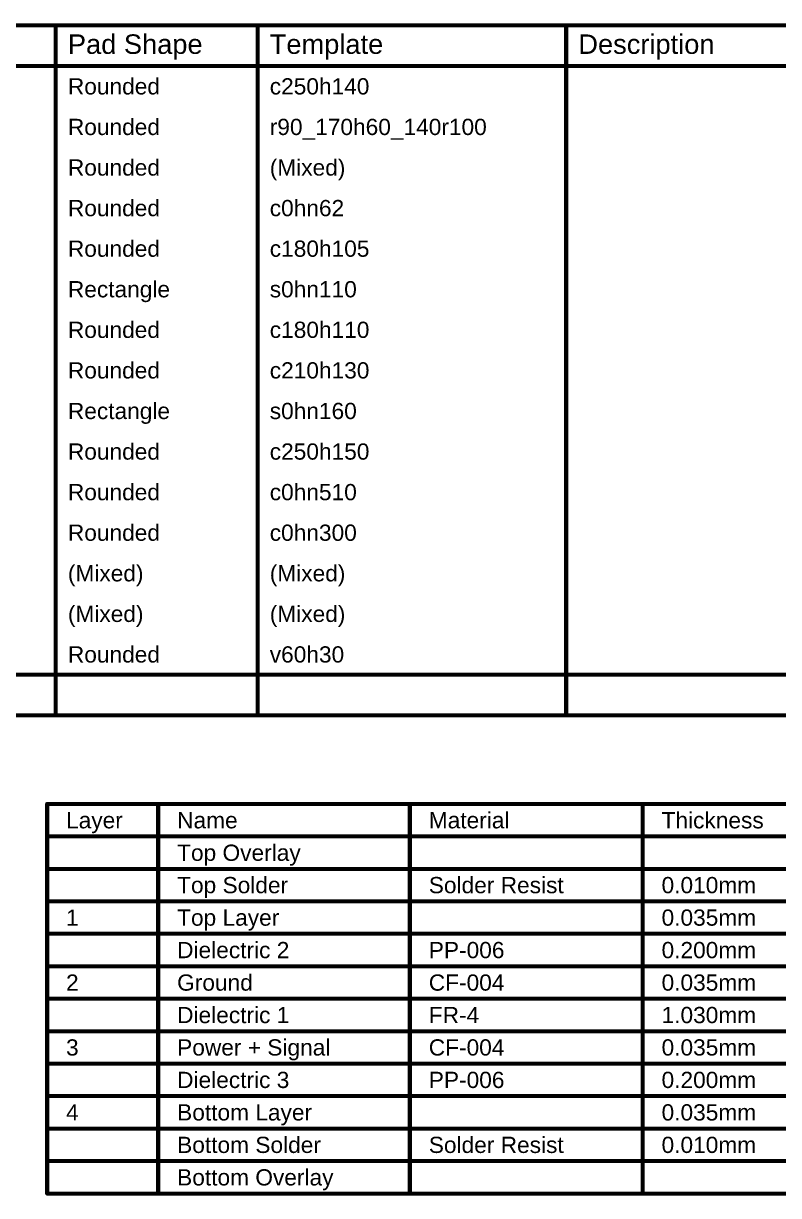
# Model space of a CAD drawing. Header units: inches. Extents: x -21 to 276, y -5 to 220.
# Drawn here: x 134.4 to 205.3, y 110.1 to 220.2 of the extents above; entities that cross this region are included whole.
import ezdxf

# ---------------------------------------------------------------- set-up
doc = ezdxf.new("R2010")
doc.units = ezdxf.units.IN
doc.layers.add('Drill Drawing', color=1, linetype='Continuous')
doc.layers.add('Fabrication', color=76, linetype='Continuous')
doc.styles.add('Arial', font='', dxfattribs={"height": 0.2})
doc.styles.get('Arial').set_extended_font_data('Arial')

msp = doc.modelspace()

# ---------------------------------------------------------------- linework, layer by layer
at = {"layer": 'Drill Drawing'}
for points in [[(-5.55, 219.99, 0.381, 0.381, 0), (275.9, 219.99, 0.381, 0.381, 0)], [(137.44, 155.22, 0.381, 0.381, 0), (137.44, 219.99, 0.381, 0.381, 0)], [(156.38, 155.22, 0.381, 0.381, 0), (156.38, 219.99, 0.381, 0.381, 0)], [(185.33, 155.22, 0.381, 0.381, 0), (185.33, 219.99, 0.381, 0.381, 0)], [(-5.55, 216.18, 0.381, 0.381, 0), (275.9, 216.18, 0.381, 0.381, 0)], [(-5.55, 159.03, 0.381, 0.381, 0), (275.9, 159.03, 0.381, 0.381, 0)], [(-5.55, 155.22, 0.381, 0.381, 0), (275.9, 155.22, 0.381, 0.381, 0)]]:
    msp.add_lwpolyline(points, format="xyseb", dxfattribs=at)
for points in [[(137.34, 219.99, 0.191, 0.191, 1), (137.53, 219.99, 0.191, 0.191, 1)], [(156.29, 219.99, 0.191, 0.191, 1), (156.48, 219.99, 0.191, 0.191, 1)], [(185.23, 219.99, 0.191, 0.191, 1), (185.42, 219.99, 0.191, 0.191, 1)], [(137.34, 155.22, 0.191, 0.191, 1), (137.53, 155.22, 0.191, 0.191, 1)], [(156.29, 155.22, 0.191, 0.191, 1), (156.48, 155.22, 0.191, 0.191, 1)], [(185.23, 155.22, 0.191, 0.191, 1), (185.42, 155.22, 0.191, 0.191, 1)]]:
    msp.add_lwpolyline(points, format="xyseb", close=True, dxfattribs=at)
at = {"layer": 'Fabrication'}
for points in [[(136.64, 146.89, 0.381, 0.381, 0), (251.92, 146.89, 0.381, 0.381, 0)], [(136.64, 110.31, 0.381, 0.381, 0), (136.64, 146.89, 0.381, 0.381, 0)], [(147.05, 110.31, 0.381, 0.381, 0), (147.05, 146.89, 0.381, 0.381, 0)], [(170.66, 110.31, 0.381, 0.381, 0), (170.66, 146.89, 0.381, 0.381, 0)], [(192.5, 110.31, 0.381, 0.381, 0), (192.5, 146.89, 0.381, 0.381, 0)], [(136.64, 143.84, 0.381, 0.381, 0), (251.92, 143.84, 0.381, 0.381, 0)], [(136.64, 140.79, 0.381, 0.381, 0), (147.05, 140.79, 0.381, 0.381, 0)], [(147.05, 140.79, 0.381, 0.381, 0), (170.66, 140.79, 0.381, 0.381, 0)], [(170.66, 140.79, 0.381, 0.381, 0), (192.5, 140.79, 0.381, 0.381, 0)], [(192.5, 140.79, 0.381, 0.381, 0), (209.01, 140.79, 0.381, 0.381, 0)], [(136.64, 137.74, 0.381, 0.381, 0), (147.05, 137.74, 0.381, 0.381, 0)], [(147.05, 137.74, 0.381, 0.381, 0), (170.66, 137.74, 0.381, 0.381, 0)], [(170.66, 137.74, 0.381, 0.381, 0), (192.5, 137.74, 0.381, 0.381, 0)], [(192.5, 137.74, 0.381, 0.381, 0), (209.01, 137.74, 0.381, 0.381, 0)], [(136.64, 134.7, 0.381, 0.381, 0), (147.05, 134.7, 0.381, 0.381, 0)], [(147.05, 134.7, 0.381, 0.381, 0), (170.66, 134.7, 0.381, 0.381, 0)], [(170.66, 134.7, 0.381, 0.381, 0), (192.5, 134.7, 0.381, 0.381, 0)], [(192.5, 134.7, 0.381, 0.381, 0), (209.01, 134.7, 0.381, 0.381, 0)], [(136.64, 131.65, 0.381, 0.381, 0), (147.05, 131.65, 0.381, 0.381, 0)], [(147.05, 131.65, 0.381, 0.381, 0), (170.66, 131.65, 0.381, 0.381, 0)], [(170.66, 131.65, 0.381, 0.381, 0), (192.5, 131.65, 0.381, 0.381, 0)], [(192.5, 131.65, 0.381, 0.381, 0), (209.01, 131.65, 0.381, 0.381, 0)], [(136.64, 128.6, 0.381, 0.381, 0), (147.05, 128.6, 0.381, 0.381, 0)], [(147.05, 128.6, 0.381, 0.381, 0), (170.66, 128.6, 0.381, 0.381, 0)], [(170.66, 128.6, 0.381, 0.381, 0), (192.5, 128.6, 0.381, 0.381, 0)], [(192.5, 128.6, 0.381, 0.381, 0), (209.01, 128.6, 0.381, 0.381, 0)], [(136.64, 125.55, 0.381, 0.381, 0), (147.05, 125.55, 0.381, 0.381, 0)], [(147.05, 125.55, 0.381, 0.381, 0), (170.66, 125.55, 0.381, 0.381, 0)], [(170.66, 125.55, 0.381, 0.381, 0), (192.5, 125.55, 0.381, 0.381, 0)], [(192.5, 125.55, 0.381, 0.381, 0), (209.01, 125.55, 0.381, 0.381, 0)], [(136.64, 122.5, 0.381, 0.381, 0), (147.05, 122.5, 0.381, 0.381, 0)], [(147.05, 122.5, 0.381, 0.381, 0), (170.66, 122.5, 0.381, 0.381, 0)], [(170.66, 122.5, 0.381, 0.381, 0), (192.5, 122.5, 0.381, 0.381, 0)], [(192.5, 122.5, 0.381, 0.381, 0), (209.01, 122.5, 0.381, 0.381, 0)], [(136.64, 119.46, 0.381, 0.381, 0), (147.05, 119.46, 0.381, 0.381, 0)], [(147.05, 119.46, 0.381, 0.381, 0), (170.66, 119.46, 0.381, 0.381, 0)], [(170.66, 119.46, 0.381, 0.381, 0), (192.5, 119.46, 0.381, 0.381, 0)], [(192.5, 119.46, 0.381, 0.381, 0), (209.01, 119.46, 0.381, 0.381, 0)], [(136.64, 116.41, 0.381, 0.381, 0), (147.05, 116.41, 0.381, 0.381, 0)], [(147.05, 116.41, 0.381, 0.381, 0), (170.66, 116.41, 0.381, 0.381, 0)], [(170.66, 116.41, 0.381, 0.381, 0), (192.5, 116.41, 0.381, 0.381, 0)], [(192.5, 116.41, 0.381, 0.381, 0), (209.01, 116.41, 0.381, 0.381, 0)], [(136.64, 113.36, 0.381, 0.381, 0), (147.05, 113.36, 0.381, 0.381, 0)], [(147.05, 113.36, 0.381, 0.381, 0), (170.66, 113.36, 0.381, 0.381, 0)], [(170.66, 113.36, 0.381, 0.381, 0), (192.5, 113.36, 0.381, 0.381, 0)], [(192.5, 113.36, 0.381, 0.381, 0), (209.01, 113.36, 0.381, 0.381, 0)], [(136.64, 110.31, 0.381, 0.381, 0), (147.05, 110.31, 0.381, 0.381, 0)], [(147.05, 110.31, 0.381, 0.381, 0), (170.66, 110.31, 0.381, 0.381, 0)], [(170.66, 110.31, 0.381, 0.381, 0), (192.5, 110.31, 0.381, 0.381, 0)], [(192.5, 110.31, 0.381, 0.381, 0), (209.01, 110.31, 0.381, 0.381, 0)]]:
    msp.add_lwpolyline(points, format="xyseb", dxfattribs=at)
for points in [[(136.54, 146.89, 0.191, 0.191, 1), (136.73, 146.89, 0.191, 0.191, 1)], [(136.54, 146.89, 0.191, 0.191, 1), (136.73, 146.89, 0.191, 0.191, 1)], [(146.95, 146.89, 0.191, 0.191, 1), (147.14, 146.89, 0.191, 0.191, 1)], [(170.57, 146.89, 0.191, 0.191, 1), (170.76, 146.89, 0.191, 0.191, 1)], [(192.41, 146.89, 0.191, 0.191, 1), (192.6, 146.89, 0.191, 0.191, 1)], [(136.54, 143.84, 0.191, 0.191, 1), (136.73, 143.84, 0.191, 0.191, 1)], [(136.54, 140.79, 0.191, 0.191, 1), (136.73, 140.79, 0.191, 0.191, 1)], [(146.95, 140.79, 0.191, 0.191, 1), (147.14, 140.79, 0.191, 0.191, 1)], [(146.95, 140.79, 0.191, 0.191, 1), (147.14, 140.79, 0.191, 0.191, 1)], [(170.57, 140.79, 0.191, 0.191, 1), (170.76, 140.79, 0.191, 0.191, 1)], [(170.57, 140.79, 0.191, 0.191, 1), (170.76, 140.79, 0.191, 0.191, 1)], [(192.41, 140.79, 0.191, 0.191, 1), (192.6, 140.79, 0.191, 0.191, 1)], [(192.41, 140.79, 0.191, 0.191, 1), (192.6, 140.79, 0.191, 0.191, 1)], [(136.54, 137.74, 0.191, 0.191, 1), (136.73, 137.74, 0.191, 0.191, 1)], [(146.95, 137.74, 0.191, 0.191, 1), (147.14, 137.74, 0.191, 0.191, 1)], [(146.95, 137.74, 0.191, 0.191, 1), (147.14, 137.74, 0.191, 0.191, 1)], [(170.57, 137.74, 0.191, 0.191, 1), (170.76, 137.74, 0.191, 0.191, 1)], [(170.57, 137.74, 0.191, 0.191, 1), (170.76, 137.74, 0.191, 0.191, 1)], [(192.41, 137.74, 0.191, 0.191, 1), (192.6, 137.74, 0.191, 0.191, 1)], [(192.41, 137.74, 0.191, 0.191, 1), (192.6, 137.74, 0.191, 0.191, 1)], [(136.54, 134.7, 0.191, 0.191, 1), (136.73, 134.7, 0.191, 0.191, 1)], [(146.95, 134.7, 0.191, 0.191, 1), (147.14, 134.7, 0.191, 0.191, 1)], [(146.95, 134.7, 0.191, 0.191, 1), (147.14, 134.7, 0.191, 0.191, 1)], [(170.57, 134.7, 0.191, 0.191, 1), (170.76, 134.7, 0.191, 0.191, 1)], [(170.57, 134.7, 0.191, 0.191, 1), (170.76, 134.7, 0.191, 0.191, 1)], [(192.41, 134.7, 0.191, 0.191, 1), (192.6, 134.7, 0.191, 0.191, 1)], [(192.41, 134.7, 0.191, 0.191, 1), (192.6, 134.7, 0.191, 0.191, 1)], [(136.54, 131.65, 0.191, 0.191, 1), (136.73, 131.65, 0.191, 0.191, 1)], [(146.95, 131.65, 0.191, 0.191, 1), (147.14, 131.65, 0.191, 0.191, 1)], [(146.95, 131.65, 0.191, 0.191, 1), (147.14, 131.65, 0.191, 0.191, 1)], [(170.57, 131.65, 0.191, 0.191, 1), (170.76, 131.65, 0.191, 0.191, 1)], [(170.57, 131.65, 0.191, 0.191, 1), (170.76, 131.65, 0.191, 0.191, 1)], [(192.41, 131.65, 0.191, 0.191, 1), (192.6, 131.65, 0.191, 0.191, 1)], [(192.41, 131.65, 0.191, 0.191, 1), (192.6, 131.65, 0.191, 0.191, 1)], [(136.54, 128.6, 0.191, 0.191, 1), (136.73, 128.6, 0.191, 0.191, 1)], [(146.95, 128.6, 0.191, 0.191, 1), (147.14, 128.6, 0.191, 0.191, 1)], [(146.95, 128.6, 0.191, 0.191, 1), (147.14, 128.6, 0.191, 0.191, 1)], [(170.57, 128.6, 0.191, 0.191, 1), (170.76, 128.6, 0.191, 0.191, 1)], [(170.57, 128.6, 0.191, 0.191, 1), (170.76, 128.6, 0.191, 0.191, 1)], [(192.41, 128.6, 0.191, 0.191, 1), (192.6, 128.6, 0.191, 0.191, 1)], [(192.41, 128.6, 0.191, 0.191, 1), (192.6, 128.6, 0.191, 0.191, 1)], [(136.54, 125.55, 0.191, 0.191, 1), (136.73, 125.55, 0.191, 0.191, 1)], [(146.95, 125.55, 0.191, 0.191, 1), (147.14, 125.55, 0.191, 0.191, 1)], [(146.95, 125.55, 0.191, 0.191, 1), (147.14, 125.55, 0.191, 0.191, 1)], [(170.57, 125.55, 0.191, 0.191, 1), (170.76, 125.55, 0.191, 0.191, 1)], [(170.57, 125.55, 0.191, 0.191, 1), (170.76, 125.55, 0.191, 0.191, 1)], [(192.41, 125.55, 0.191, 0.191, 1), (192.6, 125.55, 0.191, 0.191, 1)], [(192.41, 125.55, 0.191, 0.191, 1), (192.6, 125.55, 0.191, 0.191, 1)], [(136.54, 122.5, 0.191, 0.191, 1), (136.73, 122.5, 0.191, 0.191, 1)], [(146.95, 122.5, 0.191, 0.191, 1), (147.14, 122.5, 0.191, 0.191, 1)], [(146.95, 122.5, 0.191, 0.191, 1), (147.14, 122.5, 0.191, 0.191, 1)], [(170.57, 122.5, 0.191, 0.191, 1), (170.76, 122.5, 0.191, 0.191, 1)], [(170.57, 122.5, 0.191, 0.191, 1), (170.76, 122.5, 0.191, 0.191, 1)], [(192.41, 122.5, 0.191, 0.191, 1), (192.6, 122.5, 0.191, 0.191, 1)], [(192.41, 122.5, 0.191, 0.191, 1), (192.6, 122.5, 0.191, 0.191, 1)], [(136.54, 119.46, 0.191, 0.191, 1), (136.73, 119.46, 0.191, 0.191, 1)], [(146.95, 119.46, 0.191, 0.191, 1), (147.14, 119.46, 0.191, 0.191, 1)], [(146.95, 119.46, 0.191, 0.191, 1), (147.14, 119.46, 0.191, 0.191, 1)], [(170.57, 119.46, 0.191, 0.191, 1), (170.76, 119.46, 0.191, 0.191, 1)], [(170.57, 119.46, 0.191, 0.191, 1), (170.76, 119.46, 0.191, 0.191, 1)], [(192.41, 119.46, 0.191, 0.191, 1), (192.6, 119.46, 0.191, 0.191, 1)], [(192.41, 119.46, 0.191, 0.191, 1), (192.6, 119.46, 0.191, 0.191, 1)], [(136.54, 116.41, 0.191, 0.191, 1), (136.73, 116.41, 0.191, 0.191, 1)], [(146.95, 116.41, 0.191, 0.191, 1), (147.14, 116.41, 0.191, 0.191, 1)], [(146.95, 116.41, 0.191, 0.191, 1), (147.14, 116.41, 0.191, 0.191, 1)], [(170.57, 116.41, 0.191, 0.191, 1), (170.76, 116.41, 0.191, 0.191, 1)], [(170.57, 116.41, 0.191, 0.191, 1), (170.76, 116.41, 0.191, 0.191, 1)], [(192.41, 116.41, 0.191, 0.191, 1), (192.6, 116.41, 0.191, 0.191, 1)], [(192.41, 116.41, 0.191, 0.191, 1), (192.6, 116.41, 0.191, 0.191, 1)], [(136.54, 113.36, 0.191, 0.191, 1), (136.73, 113.36, 0.191, 0.191, 1)], [(146.95, 113.36, 0.191, 0.191, 1), (147.14, 113.36, 0.191, 0.191, 1)], [(146.95, 113.36, 0.191, 0.191, 1), (147.14, 113.36, 0.191, 0.191, 1)], [(170.57, 113.36, 0.191, 0.191, 1), (170.76, 113.36, 0.191, 0.191, 1)], [(170.57, 113.36, 0.191, 0.191, 1), (170.76, 113.36, 0.191, 0.191, 1)], [(192.41, 113.36, 0.191, 0.191, 1), (192.6, 113.36, 0.191, 0.191, 1)], [(192.41, 113.36, 0.191, 0.191, 1), (192.6, 113.36, 0.191, 0.191, 1)], [(136.54, 110.31, 0.191, 0.191, 1), (136.73, 110.31, 0.191, 0.191, 1)], [(136.54, 110.31, 0.191, 0.191, 1), (136.73, 110.31, 0.191, 0.191, 1)], [(146.95, 110.31, 0.191, 0.191, 1), (147.14, 110.31, 0.191, 0.191, 1)], [(146.95, 110.31, 0.191, 0.191, 1), (147.14, 110.31, 0.191, 0.191, 1)], [(146.95, 110.31, 0.191, 0.191, 1), (147.14, 110.31, 0.191, 0.191, 1)], [(170.57, 110.31, 0.191, 0.191, 1), (170.76, 110.31, 0.191, 0.191, 1)], [(170.57, 110.31, 0.191, 0.191, 1), (170.76, 110.31, 0.191, 0.191, 1)], [(170.57, 110.31, 0.191, 0.191, 1), (170.76, 110.31, 0.191, 0.191, 1)], [(192.41, 110.31, 0.191, 0.191, 1), (192.6, 110.31, 0.191, 0.191, 1)], [(192.41, 110.31, 0.191, 0.191, 1), (192.6, 110.31, 0.191, 0.191, 1)], [(192.41, 110.31, 0.191, 0.191, 1), (192.6, 110.31, 0.191, 0.191, 1)]]:
    msp.add_lwpolyline(points, format="xyseb", close=True, dxfattribs=at)

# ---------------------------------------------------------------- texts
at = {"layer": 'Drill Drawing', "style": 'Arial'}
for s, height, p in [('Pad Shape', 1.829, (138.58, 217.32)), ('Template', 1.829, (157.52, 217.32)), ('Description', 1.8288, (186.47, 217.32)), ('Rounded', 1.524, (138.58, 213.51)), ('c250h140', 1.524, (157.52, 213.51)), ('Rounded', 1.524, (138.58, 209.7)), ('r90_170h60_140r100', 1.524, (157.52, 209.7)), ('Rounded', 1.524, (138.58, 205.89)), ('(Mixed)', 1.524, (157.52, 205.89)), ('Rounded', 1.524, (138.58, 202.08)), ('c0hn62', 1.524, (157.52, 202.08)), ('Rounded', 1.524, (138.58, 198.27)), ('c180h105', 1.524, (157.52, 198.27)), ('Rectangle', 1.524, (138.58, 194.46)), ('s0hn110', 1.524, (157.52, 194.46)), ('Rounded', 1.524, (138.58, 190.65)), ('c180h110', 1.524, (157.52, 190.65)), ('Rounded', 1.524, (138.58, 186.84)), ('c210h130', 1.524, (157.52, 186.84)), ('Rectangle', 1.524, (138.58, 183.03)), ('s0hn160', 1.524, (157.52, 183.03)), ('Rounded', 1.524, (138.58, 179.22)), ('c250h150', 1.524, (157.52, 179.22)), ('Rounded', 1.524, (138.58, 175.41)), ('c0hn510', 1.524, (157.52, 175.41)), ('Rounded', 1.524, (138.58, 171.6)), ('c0hn300', 1.524, (157.52, 171.6)), ('(Mixed)', 1.524, (138.58, 167.79)), ('(Mixed)', 1.524, (157.52, 167.79)), ('(Mixed)', 1.524, (138.58, 163.98)), ('(Mixed)', 1.524, (157.52, 163.98)), ('Rounded', 1.524, (138.58, 160.17)), ('v60h30', 1.524, (157.52, 160.17))]:
    msp.add_text(s, height=height, dxfattribs=at).set_placement(p)
at = {"layer": 'Fabrication', "style": 'Arial'}
for s, height, p in [('Layer', 1.524, (138.41, 144.6)), ('Name', 1.524, (148.83, 144.6)), ('Material', 1.524, (172.44, 144.6)), ('Thickness', 1.524, (194.28, 144.6)), ('Top Overlay', 1.524, (148.83, 141.55)), ('Top Solder', 1.524, (148.83, 138.51)), ('Solder Resist', 1.524, (172.44, 138.51)), ('0.010mm', 1.524, (194.28, 138.51)), ('1', 1.52, (138.41, 135.46)), ('Top Layer', 1.524, (148.83, 135.46)), ('0.035mm', 1.524, (194.28, 135.46)), ('Dielectric 2', 1.524, (148.83, 132.41)), ('PP-006', 1.524, (172.44, 132.41)), ('0.200mm', 1.524, (194.28, 132.41)), ('2', 1.52, (138.41, 129.36)), ('Ground', 1.524, (148.83, 129.36)), ('CF-004', 1.524, (172.44, 129.36)), ('0.035mm', 1.524, (194.28, 129.36)), ('Dielectric 1', 1.524, (148.83, 126.31)), ('FR-4', 1.524, (172.44, 126.31)), ('1.030mm', 1.524, (194.28, 126.31)), ('3', 1.52, (138.41, 123.27)), ('Power + Signal', 1.524, (148.83, 123.27)), ('CF-004', 1.524, (172.44, 123.27)), ('0.035mm', 1.524, (194.28, 123.27)), ('Dielectric 3', 1.524, (148.83, 120.22)), ('PP-006', 1.524, (172.44, 120.22)), ('0.200mm', 1.524, (194.28, 120.22)), ('4', 1.52, (138.41, 117.17)), ('Bottom Layer', 1.524, (148.83, 117.17)), ('0.035mm', 1.524, (194.28, 117.17)), ('Bottom Solder', 1.524, (148.83, 114.12)), ('Solder Resist', 1.524, (172.44, 114.12)), ('0.010mm', 1.524, (194.28, 114.12)), ('Bottom Overlay', 1.524, (148.83, 111.07))]:
    msp.add_text(s, height=height, dxfattribs=at).set_placement(p)

doc.saveas('drawing.dxf')
